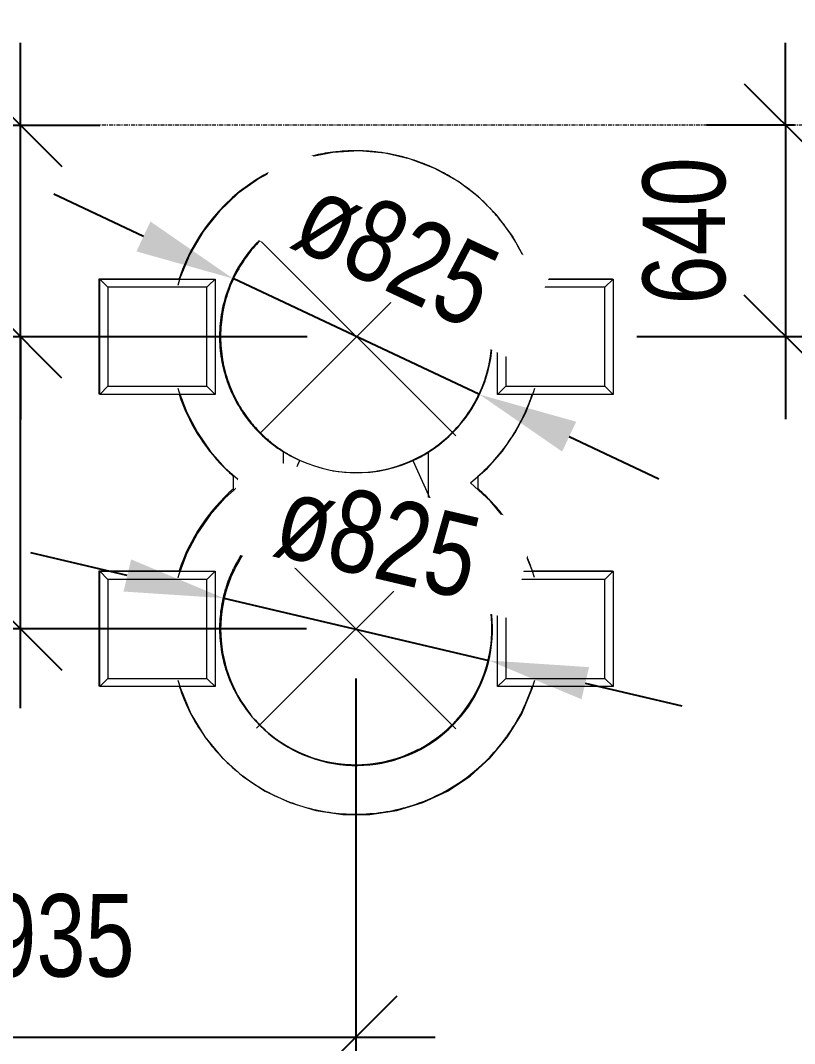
# Model space of a CAD drawing. Header units: millimetres. Extents: x -29259 to 87313, y -139821 to 46728.
# Drawn here: x 4543 to 6888, y -30818 to -27718 of the extents above; entities that cross this region are included whole.
import ezdxf

# ---------------------------------------------------------------- set-up
doc = ezdxf.new("R2010")
doc.units = ezdxf.units.MM
doc.linetypes.add('Grid Line', pattern=[22.225, 12.7, -3.175, 3.175, -3.175])
for name, color, linetype, lineweight in [('A-ANNO-DIMS', 211, 'Continuous', 9), ('A-DETL-THIN', 151, 'Continuous', 9), ('A-FLOR', 192, 'Continuous', 9), ('A-WALL', 113, 'Continuous', 18), ('S-FNDN', 32, 'Continuous', 9), ('S-GRID', 8, 'Continuous', 9)]:
    doc.layers.add(name, color=color, linetype=linetype, lineweight=lineweight)
doc.styles.add('Century Gothic_1', font='GOTHIC.TTF', dxfattribs={"width": 0.8, "height": 250})
doc.dimstyles.new('Diagonal_-_2_5mm_Century_Gothic__T', dxfattribs={"dimscale": 304.8, "dimtxt": 261.042067, "dimasz": 0.82021, "dimexe": 0.787402, "dimexo": 0.492126, "dimgap": 0.574147, "dimtad": 1, "dimdec": 0, "dimzin": 0, "dimdsep": 46, "dimtxsty": 'Century Gothic_1', "dimblk1": 'OBLIQUE', "dimblk2": 'OBLIQUE', "dimsah": 1, "dimcen": 0.09, "dimdle": 0.787402, "dimazin": 0, "dimtfac": 1, "dimtdec": 4, "dimtix": 1, "dimtmove": 0, "dimatfit": 3, "dimfxl": 1, "dimtvp": 1, "dimtfill": 1, "dimtolj": 1, "dimtzin": 0, "dimarcsym": 2})
doc.dimstyles.new('Diameter_-_2_5mm_Century_Gothic', dxfattribs={"dimscale": 304.8, "dimtxt": 261.042067, "dimasz": 0.984252, "dimexe": 0.787402, "dimexo": 0, "dimgap": 0.492126, "dimtad": 1, "dimjust": 3, "dimdec": 0, "dimzin": 0, "dimdsep": 46, "dimtxsty": 'Century Gothic_1', "dimsah": 1, "dimcen": 0.09, "dimdle": 0.787402, "dimazin": 0, "dimtfac": 1, "dimtdec": 4, "dimtix": 1, "dimtmove": 0, "dimatfit": 2, "dimfxl": 1, "dimtvp": 1, "dimtfill": 1, "dimtolj": 1, "dimtzin": 0, "dimarcsym": 2})

# ---------------------------------------------------------------- blocks, each defined once
blk = doc.blocks.new('Structural Foundations 11 - Structural Foundations 1-1227078-SECOND FLOOR PLAN')
at = {"layer": 'S-FNDN', "color": 47}
for p, q in [((10794, 614.9), (10900, 614.9)), ((10794, 614.9), (10814, 594.9)), ((10794, 264.9), (10794, 614.9)), ((10794, 264.9), (10813.8, 284.7)), ((10900.7, 264.9), (10794, 264.9))]:
    blk.add_line(p, q, dxfattribs=at)
at = {"layer": 'S-FNDN', "color": 250}
for p, q in [((10814, 594.9), (10819, 589.9)), ((11119, 589.9), (10819, 589.9)), ((10819, 589.9), (10819, 289.9)), ((10900, 614.9), (11144, 614.9)), ((11144, 614.9), (11119, 589.9)), ((11119, 289.9), (11119, 589.9)), ((11144, 614.9), (11144, 264.9)), ((10814, 284.9), (10819, 289.9)), ((10819, 289.9), (11119, 289.9)), ((11119, 289.9), (11144, 264.9)), ((11144, 264.9), (10900.7, 264.9))]:
    blk.add_line(p, q, dxfattribs=at)
blk = doc.blocks.new('Structural Foundations 12 - Structural Foundations 1-1227096-SECOND FLOOR PLAN')
at = {"layer": 'S-FNDN', "color": 250}
for p, q in [((10794, 614.9), (11037.7, 614.9)), ((10794, 614.9), (10819, 589.9)), ((10794, 264.9), (10794, 614.9)), ((11119, 589.9), (10819, 589.9)), ((10819, 589.9), (10819, 289.9)), ((11124, 594.9), (11119, 589.9)), ((11119, 289.9), (11119, 589.9)), ((10794, 264.9), (10819, 289.9)), ((10819, 289.9), (11119, 289.9)), ((11119, 289.9), (11124, 284.9)), ((11036.7, 264.9), (10794, 264.9))]:
    blk.add_line(p, q, dxfattribs=at)
at = {"layer": 'S-FNDN', "color": 47}
for p, q in [((11037.7, 614.9), (11144, 614.9)), ((11144, 614.9), (11124, 594.9)), ((11144, 614.9), (11144, 264.9)), ((11124, 284.9), (11144, 264.9)), ((11144, 264.9), (11036.7, 264.9))]:
    blk.add_line(p, q, dxfattribs=at)
blk = doc.blocks.new('Structural Foundations 10 - Structural Foundations 1-1227171-SECOND FLOOR PLAN')
at = {"layer": 'S-FNDN', "color": 47}
for p, q in [((10794, 614.9), (10900, 614.9)), ((10794, 614.9), (10814, 594.9)), ((10794, 264.9), (10794, 614.9)), ((10794, 264.9), (10814, 284.9)), ((10899.9, 264.9), (10794, 264.9))]:
    blk.add_line(p, q, dxfattribs=at)
at = {"layer": 'S-FNDN', "color": 250}
for p, q in [((10814, 594.9), (10819, 589.9)), ((11119, 589.9), (10819, 589.9)), ((10819, 589.9), (10819, 289.9)), ((10900, 614.9), (11144, 614.9)), ((11144, 614.9), (11119, 589.9)), ((11119, 289.9), (11119, 589.9)), ((11144, 614.9), (11144, 264.9)), ((10814, 284.9), (10819, 289.9)), ((10819, 289.9), (11119, 289.9)), ((11119, 289.9), (11144, 264.9)), ((11144, 264.9), (10899.9, 264.9))]:
    blk.add_line(p, q, dxfattribs=at)
blk = doc.blocks.new('Structural Foundations 13 - Structural Foundations 1-1227189-SECOND FLOOR PLAN')
at = {"layer": 'S-FNDN', "color": 250}
for p, q in [((10794, 614.9), (11036.6, 614.9)), ((10794, 614.9), (10819, 589.9)), ((10794, 264.9), (10794, 614.9)), ((11119, 589.9), (10819, 589.9)), ((10819, 589.9), (10819, 289.9)), ((11124, 594.9), (11119, 589.9)), ((11119, 289.9), (11119, 589.9)), ((10794, 264.9), (10819, 289.9)), ((10819, 289.9), (11119, 289.9)), ((11119, 289.9), (11124, 284.9)), ((11037.4, 264.9), (10794, 264.9))]:
    blk.add_line(p, q, dxfattribs=at)
at = {"layer": 'S-FNDN', "color": 47}
for p, q in [((11036.6, 614.9), (11144, 614.9)), ((11144, 614.9), (11124, 594.9)), ((11144, 614.9), (11144, 264.9)), ((11124, 284.9), (11144, 264.9)), ((11144, 264.9), (11037.4, 264.9))]:
    blk.add_line(p, q, dxfattribs=at)
blk = doc.blocks.new('Roaster Building_ST_RVT2022_detached_rvt-1-SECOND FLOOR PLAN')
at = {"layer": 'A-FLOR', "color": 250}
for centre, start, end in [((7935, 10359.9), 72.7598, 77.511), ((7935, 10359.9), 62.5205, 67.5189), ((7935, 10359.9), 52.5283, 57.5268), ((7935, 10359.9), 42.5362, 47.5346), ((7935, 10359.9), 32.5441, 37.5425), ((7935, 10359.9), 22.5668, 27.5504), ((7935, 10359.9), 12.5461, 17.516), ((7935, 10359.9), 2.5254, 7.4953), ((7935, 10359.9), 352.5047, 357.4746), ((7935, 10359.9), 342.484, 347.4539), ((7935, 10359.9), 331.5001, 337.4332), ((7935, 10359.9), 321.9259, 328.3889), ((7935, 10359.9), 310.0503, 319.1485), ((7935, 10359.9), 300.2522, 309.6225), ((7935, 10359.9), 260.3893, 299.6335), ((7935, 9474.9), 31.6111, 34.3346), ((7935, 9474.9), 22.5668, 28.4999), ((7935, 9474.9), 12.5461, 17.516), ((7935, 9474.9), 2.5254, 7.4953), ((7935, 9474.9), 352.5047, 357.4746), ((7935, 9474.9), 342.484, 347.4539), ((7935, 9474.9), 332.4496, 337.4332), ((7935, 9474.9), 322.4575, 327.4559), ((7935, 9474.9), 312.4654, 317.4638), ((7935, 9474.9), 232.5283, 237.5268), ((7935, 9474.9), 302.4732, 307.4717), ((7935, 9474.9), 242.5205, 247.5189), ((7935, 9474.9), 292.4811, 297.4795), ((7935, 9474.9), 252.5126, 257.511), ((7935, 9474.9), 262.5047, 267.5031), ((7935, 9474.9), 272.4969, 277.4953), ((7935, 9474.9), 282.489, 287.4874)]:
    blk.add_arc(centre, 412.5, start, end, dxfattribs=at)
at = {"layer": 'A-FLOR', "color": 47}
for centre, start, end in [((7935, 10359.9), 72.5126, 72.7598), ((7935, 10359.9), 299.6335, 300.2522), ((7935, 9474.9), 40.8515, 49.9072), ((7935, 9474.9), 34.3346, 38.0741)]:
    blk.add_arc(centre, 412.5, start, end, dxfattribs=at)
at = {"layer": 'A-WALL', "color": 250, "lineweight": 9}
for p, q in [((7157.5, 10534.9), (7400.4, 10534.9)), ((7157.5, 10184.9), (7157.5, 10534.9)), ((8470.2, 10534.9), (8712.5, 10534.9)), ((7160.5, 10184.9), (7157.5, 10184.9)), ((7565, 9898.6), (7565, 9936.2)), ((8305, 9935.9), (8305, 9898.6)), ((7715, 9873.3), (7715, 9842.8)), ((8155, 9841.2), (8155, 9880.6)), ((7157.5, 9649.9), (7400.4, 9649.9)), ((7157.5, 9299.9), (7157.5, 9649.9)), ((8470.2, 9649.9), (8712.5, 9649.9)), ((7160.5, 9299.9), (7157.5, 9299.9))]:
    blk.add_line(p, q, dxfattribs=at)
at = {"layer": 'A-WALL', "color": 47, "lineweight": 9}
for p, q in [((7715, 10011), (7715, 9873.3)), ((8155, 9880.6), (8155, 10010.5)), ((7715, 9842.8), (7715, 9823.8)), ((8155, 9823.8), (8155, 9841.2))]:
    blk.add_line(p, q, dxfattribs=at)
at = {"layer": 'A-WALL', "color": 250, "lineweight": 9}
for centre, radius, start, end in [((7935, 10359.9), 562.5, 98.6849, 104.6506), ((7935, 10359.9), 562.5, 90.9879, 96.1838), ((7935, 10359.9), 562.5, 83.1798, 87.6736), ((7935, 10359.9), 562.5, 75.287, 79.1147), ((7935, 10359.9), 562.5, 106.2267, 113.0783), ((7935, 10359.9), 562.5, 67.3262, 70.4998), ((7935, 10359.9), 562.5, 113.5332, 161.8738), ((7935, 10359.9), 562.5, 59.3087, 61.8181), ((7935, 10359.9), 562.5, 51.2424, 53.0539), ((7935, 10359.9), 412.5, 85.7478, 88.0532), ((7935, 10359.9), 412.5, 75.5097, 79.9746), ((7935, 10359.9), 412.5, 65.2763, 71.8118), ((7935, 10359.9), 412.5, 55.0556, 63.5184), ((7935, 10359.9), 562.5, 43.133, 44.1821), ((7935, 10359.9), 412.5, 25.1027, 55.0537), ((7935, 10359.9), 412.5, 334.8973, 25.1027), ((7935, 10359.9), 562.5, 198.1262, 224.8192), ((7935, 10359.9), 412.5, 302.231, 333.7626), ((7935, 10359.9), 412.5, 333.7626, 334.8973), ((7935, 10359.9), 562.5, 225.6186, 228.8694), ((7935, 9474.9), 562.5, 131.1306, 161.8738), ((7935, 9474.9), 562.5, 44.4696, 48.8694), ((7935, 9474.9), 562.5, 36.9638, 42.8431), ((7935, 9474.9), 562.5, 29.9484, 34.3532), ((7935, 9474.9), 412.5, 39.8642, 40.7993), ((7935, 9474.9), 562.5, 24.6142, 25.9577), ((7935, 9474.9), 412.5, 28.491, 32.0689), ((7935, 9474.9), 412.5, 16.3227, 23.5253), ((7935, 9474.9), 412.5, 5.3898, 14.1598), ((7935, 9474.9), 412.5, 334.8973, 4.7559), ((7935, 9474.9), 412.5, 189.9491, 190.8809), ((7935, 9474.9), 412.5, 199.2547, 201.7114), ((7935, 9474.9), 562.5, 198.1262, 215.4107), ((7935, 9474.9), 412.5, 208.5301, 212.5222), ((7935, 9474.9), 412.5, 245.3085, 334.8973), ((7935, 9474.9), 412.5, 217.7288, 223.3315), ((7935, 9474.9), 412.5, 226.9079, 234.097), ((7935, 9474.9), 412.5, 236.0925, 244.7971), ((7935, 9474.9), 562.5, 222.7744, 223.4934)]:
    blk.add_arc(centre, radius, start, end, dxfattribs=at)
at = {"layer": 'A-WALL', "color": 47, "lineweight": 9}
for centre, radius, start, end in [((7935, 10359.9), 562.5, 97.0821, 98.6849), ((7935, 10359.9), 562.5, 96.1838, 97.045), ((7935, 10359.9), 562.5, 89.0194, 90.9879), ((7935, 10359.9), 562.5, 87.6736, 88.9669), ((7935, 10359.9), 562.5, 80.9537, 83.1798), ((7935, 10359.9), 562.5, 79.1147, 80.887), ((7935, 10359.9), 562.5, 104.6506, 106.2267), ((7935, 10359.9), 562.5, 72.8854, 75.287), ((7935, 10359.9), 562.5, 70.4998, 72.8062), ((7935, 10359.9), 562.5, 113.1926, 113.5332), ((7935, 10359.9), 562.5, 64.8152, 67.3262), ((7935, 10359.9), 562.5, 61.8181, 64.7256), ((7935, 10359.9), 562.5, 53.0539, 59.3087), ((7935, 10359.9), 562.5, 48.7791, 51.2424), ((7935, 10359.9), 412.5, 88.0532, 105.9397), ((7935, 10359.9), 412.5, 79.9746, 85.7478), ((7935, 10359.9), 412.5, 71.8118, 75.5097), ((7935, 10359.9), 562.5, 44.1821, 48.6723), ((7935, 10359.9), 412.5, 115.9615, 125.8825), ((7935, 10359.9), 412.5, 105.9808, 115.923), ((7935, 10359.9), 412.5, 63.5184, 65.2763), ((7935, 10359.9), 562.5, 40.7153, 43.133), ((7935, 10359.9), 562.5, 35.1617, 40.6018), ((7935, 10359.9), 412.5, 125.9382, 135.6474), ((7935, 10359.9), 562.5, 32.6507, 34.9853), ((7935, 10359.9), 412.5, 135.9117, 145.7975), ((7935, 10359.9), 562.5, 24.5865, 32.5337), ((7935, 10359.9), 412.5, 145.9612, 154.8973), ((7935, 10359.9), 562.5, 18.1262, 24.4695), ((7935, 10359.9), 412.5, 155.9376, 165.8211), ((7935, 10359.9), 412.5, 154.8973, 155.8527), ((7935, 10359.9), 412.5, 165.9122, 175.7893), ((7935, 10359.9), 412.5, 175.9473, 185.8268), ((7935, 10359.9), 412.5, 185.9021, 195.7837), ((7935, 10359.9), 412.5, 195.9298, 205.1027), ((7935, 10359.9), 412.5, 205.1027, 205.6701), ((7935, 10359.9), 412.5, 205.8983, 206.2374), ((7935, 10359.9), 412.5, 206.2374, 215.7872), ((7935, 10359.9), 562.5, 335.914, 341.8738), ((7935, 10359.9), 412.5, 215.8246, 237.769), ((7935, 10359.9), 562.5, 328.9412, 335.8054), ((7935, 10359.9), 562.5, 315.1, 328.8265), ((7935, 10359.9), 562.5, 224.8192, 225.6186), ((7935, 10359.9), 562.5, 311.1306, 314.9847), ((7935, 9474.9), 562.5, 43.4682, 44.4696), ((7935, 9474.9), 562.5, 42.8431, 43.3899), ((7935, 9474.9), 412.5, 122.231, 136.3977), ((7935, 9474.9), 412.5, 50.8089, 57.769), ((7935, 9474.9), 562.5, 35.0505, 36.9638), ((7935, 9474.9), 562.5, 34.3532, 35.0155), ((7935, 9474.9), 412.5, 40.7993, 50.6941), ((7935, 9474.9), 412.5, 136.5465, 145.1458), ((7935, 9474.9), 412.5, 32.0689, 39.8642), ((7935, 9474.9), 562.5, 26.6867, 29.9484), ((7935, 9474.9), 412.5, 145.3055, 153.7626), ((7935, 9474.9), 562.5, 25.9577, 26.6462), ((7935, 9474.9), 562.5, 18.3254, 24.5834), ((7935, 9474.9), 412.5, 154.8973, 162.7035), ((7935, 9474.9), 412.5, 154.0537, 154.8973), ((7935, 9474.9), 412.5, 26.2374, 28.491), ((7935, 9474.9), 412.5, 25.1027, 26.2374), ((7935, 9474.9), 412.5, 23.5253, 25.1027), ((7935, 9474.9), 562.5, 18.1262, 18.2838), ((7935, 9474.9), 412.5, 162.8737, 171.5526), ((7935, 9474.9), 412.5, 14.1598, 16.3227), ((7935, 9474.9), 412.5, 171.5832, 180.327), ((7935, 9474.9), 412.5, 4.7559, 5.3898), ((7935, 9474.9), 412.5, 180.3412, 189.9491), ((7935, 9474.9), 412.5, 190.8809, 199.2547), ((7935, 9474.9), 412.5, 201.7114, 205.1027), ((7935, 9474.9), 412.5, 205.1027, 208.4144), ((7935, 9474.9), 562.5, 332.9288, 341.8738), ((7935, 9474.9), 412.5, 212.5222, 217.7288), ((7935, 9474.9), 562.5, 324.5553, 332.7908), ((7935, 9474.9), 412.5, 223.3315, 226.9079), ((7935, 9474.9), 562.5, 215.4107, 215.715), ((7935, 9474.9), 562.5, 215.736, 222.7744), ((7935, 9474.9), 562.5, 316.1802, 324.4094), ((7935, 9474.9), 412.5, 234.097, 236.0925), ((7935, 9474.9), 562.5, 223.5253, 224.1035), ((7935, 9474.9), 562.5, 224.1437, 232.4919), ((7935, 9474.9), 412.5, 244.7971, 245.3085), ((7935, 9474.9), 562.5, 291.1394, 316.0302), ((7935, 9474.9), 562.5, 232.5504, 249.1819), ((7935, 9474.9), 562.5, 249.2686, 257.5542), ((7935, 9474.9), 562.5, 282.8075, 291.0516), ((7935, 9474.9), 562.5, 257.6562, 265.9276), ((7935, 9474.9), 562.5, 266.0424, 274.2279), ((7935, 9474.9), 562.5, 274.3019, 282.6768)]:
    blk.add_arc(centre, radius, start, end, dxfattribs=at)
at = {"layer": 'S-FNDN', "color": 250, "lineweight": 9}
for name, p in [('Structural Foundations 13 - Structural Foundations 1-1227189-SECOND FLOOR PLAN', (-3634.5, 9919)), ('Structural Foundations 10 - Structural Foundations 1-1227171-SECOND FLOOR PLAN', (-2429.5, 9919)), ('Structural Foundations 12 - Structural Foundations 1-1227096-SECOND FLOOR PLAN', (-3634.5, 9034)), ('Structural Foundations 11 - Structural Foundations 1-1227078-SECOND FLOOR PLAN', (-2429.5, 9034))]:
    blk.add_blockref(name, p, dxfattribs=at)
blk = doc.blocks.new('Roaster Building_ST_RVT2022 _SST__rvt-1-SECOND FLOOR PLAN')
at = {"layer": 'A-FLOR', "lineweight": 5}
h = blk.add_hatch(color=10, dxfattribs=at)
h.paths.add_polyline_path([(6300, 0), (6301.5, 0), (6301.5, 400), (6300, 398.9), (6300, 32.9)])
h.paths.add_polyline_path([(5800, 400), (5801.5, 400), (5801.5, 4700), (5800, 4700), (5800, 519.6)])
h.paths.add_polyline_path([(11869.6, 4425), (11869.6, 4426), (11869.6, 4425)])
h.paths.add_polyline_path([(6300, 4700), (6301.5, 4700), (6301.5, 5300), (6300, 5299.3), (6300, 4700.1)])
h.paths.add_polyline_path([(14300, 5300), (14300, 5300), (14100, 5300)])
h.paths.add_polyline_path([(5801.5, 5300), (5801.5, 10699.9), (5800, 10699.9), (5800, 5300)])
h.paths.add_polyline_path([(14275, 6700), (14300, 6700), (14300, 6750), (14275, 6750)])
h.paths.add_polyline_path([(14300, 5550), (14300, 6655), (14275, 6655), (14275, 6700), (14225.2, 6700), (14225.2, 6684.2), (14174.2, 6684.2), (14174.2, 6700), (14125, 6700), (14125, 6750), (14100, 6750), (14100, 5550), (14125, 5550), (14125, 5600), (14174.2, 5600), (14174.2, 5615.9), (14225.2, 5615.9), (14225.2, 5600), (14275, 5600), (14275, 5550)])
h.paths.add_polyline_path([(14275, 6030), (14275, 6050), (14230, 6050), (14230, 6030), (14224, 6030), (14224, 6270), (14230, 6270), (14230, 6250), (14275, 6250), (14275, 6270), (14281, 6270), (14281, 6030)])
h.paths.add_polyline_path([(10812.3, 7162.1), (10812.4, 7162.5), (10812.3, 7164.9)])
h.paths.add_polyline_path([(7970.9, 9064), (7976.5, 9066), (7952.9, 9064)])
h.paths.add_polyline_path([(7917.1, 9064), (7888.2, 9065.9), (7899.1, 9064)])
h.paths.add_polyline_path([(7846.1, 9073.3), (7814, 9081.6), (7829.4, 9076.2), (7841.7, 9074.1)])
h.paths.add_polyline_path([(8023.9, 9073.3), (8043.1, 9076.9), (8058.6, 9082.6), (8035.5, 9076.4)])
h.paths.add_polyline_path([(8092.3, 9094.8), (8109.1, 9100.9), (8124.8, 9110), (8105.4, 9100.9)])
h.paths.add_polyline_path([(8155.8, 9127.9), (8171.3, 9136.8), (8185.3, 9148.5), (8168.5, 9136.8)])
h.paths.add_polyline_path([(8212.7, 9171.4), (8226.3, 9182.9), (8238.1, 9196.9), (8224.1, 9182.9)])
h.paths.add_polyline_path([(12702.6, 9223.2), (12704.1, 9223.2), (12704.1, 10663.9), (12702.6, 10662.9), (12702.6, 9279.3)])
h.paths.add_polyline_path([(8261.1, 9224.2), (8272.5, 9237.8), (8281.7, 9253.7), (8270.6, 9237.8)])
h.paths.add_polyline_path([(8299.7, 9284.6), (8308.5, 9299.9), (8314.8, 9317.1), (8306.8, 9299.9)])
h.paths.add_polyline_path([(8327.2, 9351.1), (8334.2, 9372.5), (8333.3, 9373.8), (8331.7, 9367.7)])
h.paths.add_polyline_path([(8342.8, 9421.2), (8345.9, 9439), (8345.9, 9456.8), (8343.8, 9432.3)])
h.paths.add_polyline_path([(8345.9, 9493), (8345.5, 9513.6), (8343.3, 9522.6), (8344.8, 9506)])
h.paths.add_polyline_path([(8336.5, 9564.2), (8332.6, 9582.1), (8333.3, 9576)])
h.paths.add_polyline_path([(8314.8, 9632.7), (8307.5, 9649.4), (8308.5, 9646.2)])
h.paths.add_polyline_path([(8285.6, 9690.6), (8283.9, 9693.5), (8276.5, 9703.6)])
h.paths.add_polyline_path([(7938.1, 9947.1), (8009.9, 9953.4), (8079.3, 9972), (8119.1, 9990.6), (8138.9, 10001.6), (8074.9, 9971.9), (8002.9, 9953.3), (7935, 9947.4), (7935.1, 9947.3)])
h.paths.add_polyline_path([(8142.7, 10003.7), (8155, 10011), (8153.1, 10011), (8144.3, 10004.8)])
h.paths.add_polyline_path([(8200.4, 10044.2), (8203.4, 10047), (8200.7, 10044.4)])
h.paths.add_polyline_path([(8258.9, 10106.1), (8276.5, 10128.5), (8285.6, 10144.2), (8259.2, 10106.4)])
h.paths.add_polyline_path([(8296.8, 10163.4), (8308.5, 10184.9), (8314.8, 10202.1), (8297.4, 10164.7)])
h.paths.add_polyline_path([(8327.2, 10236.1), (8333.3, 10252.7), (8333.3, 10258.8), (8331.7, 10252.6)])
h.paths.add_polyline_path([(8342.8, 10306.2), (8345.9, 10326.1), (8345.9, 10341.8), (8344.3, 10323.7)])
h.paths.add_polyline_path([(8345.9, 10378), (8345.6, 10397.9), (8342.8, 10413.3), (8345.6, 10381.7)])
h.paths.add_polyline_path([(8336.5, 10449.2), (8331.9, 10471), (8329.1, 10476.6), (8333.3, 10461)])
h.paths.add_polyline_path([(8314.8, 10517.7), (8305.6, 10540), (8303, 10543.1), (8308.5, 10531.2)])
h.paths.add_polyline_path([(8281.7, 10581.1), (8272.5, 10597), (8268.2, 10600.5), (8272.5, 10594.3)])
h.paths.add_polyline_path([(8238.1, 10637.9), (8226.3, 10651.9), (8220.8, 10655.3), (8226.3, 10649.7)])
h.paths.add_polyline_path([(8185.3, 10686.3), (8170.7, 10698.4), (8164.8, 10700.6), (8171.3, 10696.1)])
h.paths.add_polyline_path([(6300, 10699.9), (6301.5, 10699.9), (6301.5, 11299.9), (6300, 11299.9), (6300, 10700.1)])
h.paths.add_polyline_path([(8124.8, 10724.8), (8103.1, 10736), (8102, 10735.4), (8109.1, 10732.1)])
h.paths.add_polyline_path([(8056.9, 10752.7), (8034.2, 10759.2), (8043.1, 10756.4)])
h.paths.add_polyline_path([(300, 10799.9), (301.5, 10799.9), (301.5, 16099.9), (300, 16099.9), (300, 11225.9)])
h.paths.add_polyline_path([(13900, 12180), (13901.5, 12180), (13901.5, 13399.9), (13900, 13399.9), (13900, 12186.6)])
h.paths.add_polyline_path([(13900, 13764.9), (13901.5, 13764.9), (13901.5, 15799.9), (13900, 15799.9), (13900, 13783.3)])
h.paths.add_polyline_path([(13599.7, 16400), (13601.2, 16400.5), (13601.2, 16800), (13599.7, 16799.9), (13599.7, 16400)])
h.paths.add_polyline_path([(6301.5, 16699.9), (6301.5, 16999.9), (6300, 16999.9), (6300, 16699.9)])
h.paths.add_polyline_path([(5300, 16999.9), (5700, 16999.9), (5700, 17099.9), (600, 17099.9), (600, 16999.9), (5100, 16999.9)])
h = blk.add_hatch(color=10, dxfattribs=at)
h.paths.add_polyline_path([(12674.2, 889.1), (12674.2, 889.8), (12671.6, 889.1)])
h.paths.add_polyline_path([(12723.1, 889.5), (12749.4, 891.4), (12740.3, 891), (12733.3, 890.4)])
h.paths.add_polyline_path([(12793.1, 899.5), (12817.8, 905.6), (12811.6, 904.5), (12800.5, 901.5)])
h.paths.add_polyline_path([(12860.3, 921.4), (12881.9, 930.6), (12877.7, 929.4), (12870.4, 926)])
h.paths.add_polyline_path([(12922.8, 954.4), (12941.6, 966.3), (12941.6, 967.5), (12933.5, 961.9)])
h.paths.add_polyline_path([(12978.7, 997.6), (12996.6, 1014.3), (12994.4, 1013.2), (12985.5, 1004.4)])
h.paths.add_polyline_path([(13026.4, 1049.7), (13040.1, 1067.3), (13039.3, 1068.1), (13027.8, 1051.8)])
h.paths.add_polyline_path([(13064.7, 1109.7), (13074.2, 1126.9), (13076.5, 1135), (13070.7, 1122.7)])
h.paths.add_polyline_path([(13092.2, 1176.2), (13098.3, 1192.8), (13098.3, 1198.9), (13094.5, 1184.5)])
h.paths.add_polyline_path([(13107.8, 1246.3), (13110.9, 1266.2), (13110.9, 1281.9), (13108.1, 1249.6)])
h.paths.add_polyline_path([(13110.9, 1318.1), (13110.1, 1340.8), (13107.8, 1353.7), (13109.6, 1333.5)])
h.paths.add_polyline_path([(13101.5, 1389.3), (13097.9, 1408.4), (13094.5, 1415.5), (13098.7, 1399.8)])
h.paths.add_polyline_path([(13079.8, 1457.8), (13072.4, 1477), (13064.7, 1490.3), (13077.3, 1463.3)])
h.paths.add_polyline_path([(13046.7, 1521.2), (13034.5, 1540.5), (13034.5, 1538.7), (13046.1, 1522.1)])
h.paths.add_polyline_path([(13003.1, 1578), (12990.8, 1592), (12989.1, 1592), (13002.1, 1579.1)])
h.paths.add_polyline_path([(12950.3, 1626.4), (12935, 1638.3), (12936.3, 1636.2), (12944.7, 1630.3)])
h.paths.add_polyline_path([(12889.8, 1664.9), (12872.3, 1674), (12875.6, 1671.5), (12886.5, 1666.4)])
h.paths.add_polyline_path([(12823.6, 1692.3), (12806.5, 1697.7), (12811.6, 1695.5), (12823.5, 1692.3)])
h.paths.add_polyline_path([(12753.7, 1707.8), (12735.9, 1710), (12738.9, 1709.1), (12749.4, 1708.2)])
h.paths.add_polyline_path([(9194, 2195), (9212.3, 2196.5), (9175.7, 2196.5)])
h.paths.add_polyline_path([(9137.8, 2199.7), (9109.3, 2203.8), (9119, 2201.3)])
h.paths.add_polyline_path([(9250.2, 2199.7), (9269, 2201.3), (9276.2, 2204.1), (9251.2, 2199.9)])
h.paths.add_polyline_path([(9323.1, 2215.2), (9346.4, 2222), (9345.5, 2222.9), (9337.1, 2220)])
h.paths.add_polyline_path([(9064.9, 2215.2), (9039.7, 2222.9), (9049.8, 2219)])
h.paths.add_polyline_path([(9392.5, 2242.5), (9410.5, 2250.5), (9424.8, 2260), (9398.1, 2245.5)])
h.paths.add_polyline_path([(8995.5, 2242.5), (8963.2, 2260), (8977.5, 2250.5), (8992.8, 2243.7)])
h.paths.add_polyline_path([(9456.4, 2281), (9473.2, 2292.1), (9485.4, 2303.5), (9470.7, 2292.1)])
h.paths.add_polyline_path([(8931.6, 2281), (8902.6, 2303.5), (8914.8, 2292.1)])
h.paths.add_polyline_path([(8874.9, 2329.5), (8856.3, 2348.2), (8859.9, 2343.5)])
h.paths.add_polyline_path([(9513.1, 2329.5), (9531.7, 2348.2), (9530.3, 2348.2), (9526, 2343.5)])
h.paths.add_polyline_path([(8827.1, 2386.7), (8810.8, 2410.3), (8814.4, 2403.4), (8824, 2390.7)])
h.paths.add_polyline_path([(9560.9, 2386.7), (9576, 2407.9), (9574.3, 2407.2), (9563.6, 2390.7)])
h.paths.add_polyline_path([(9598.6, 2451), (9608.6, 2470), (9613.6, 2485.1), (9605.3, 2466.2)])
h.paths.add_polyline_path([(8789.4, 2451), (8774.4, 2485.1), (8781.4, 2466.2)])
h.paths.add_polyline_path([(9624.5, 2518), (9631.1, 2538.2), (9631.1, 2544.4), (9629.6, 2538.2)])
h.paths.add_polyline_path([(8763.5, 2518), (8754.1, 2555.2), (8756.9, 2538.2), (8762.8, 2520.3)])
h.paths.add_polyline_path([(8748.6, 2589.4), (8745.4, 2627.7), (8745.4, 2609.1)])
h.paths.add_polyline_path([(9639.4, 2589.4), (9642.6, 2609.1), (9642.6, 2627.7), (9641, 2609.1)])
h.paths.add_polyline_path([(9642.6, 2662.3), (9642.6, 2680.9), (9639.4, 2700.6), (9641.2, 2679.3)])
h.paths.add_polyline_path([(8745.4, 2662.3), (8748.6, 2700.6), (8745.4, 2680.9)])
h.paths.add_polyline_path([(8754.1, 2734.8), (8762.8, 2769.7), (8756.5, 2749.7)])
h.paths.add_polyline_path([(9633.9, 2734.8), (9631.1, 2751.8), (9624.5, 2772), (9631.1, 2745.6)])
h.paths.add_polyline_path([(9613.6, 2804.9), (9608.6, 2820), (9603, 2829.1), (9608.6, 2816.3)])
h.paths.add_polyline_path([(8774.4, 2804.9), (8789.4, 2839), (8779.4, 2820)])
h.paths.add_polyline_path([(9581, 2872.6), (9573.6, 2886.6), (9563.6, 2899.3), (9574.3, 2882.8)])
h.paths.add_polyline_path([(8807, 2872.6), (8824, 2899.3), (8814.4, 2886.6), (8810.8, 2879.7)])
h.paths.add_polyline_path([(8850.1, 2933.6), (8866.7, 2952.8), (8859.9, 2946.5), (8850.4, 2934)])
h.paths.add_polyline_path([(9537.9, 2933.6), (9528.1, 2946.5), (9520.2, 2952.8), (9535.3, 2936.5)])
h.paths.add_polyline_path([(8902.6, 2986.5), (8931.4, 3008.9), (8914.8, 2997.9)])
h.paths.add_polyline_path([(9485.4, 2986.5), (9473.2, 2997.9), (9464.9, 3002.4), (9473.2, 2996)])
h.paths.add_polyline_path([(8963.2, 3030), (8984.4, 3042.6), (8977.5, 3039.5)])
h.paths.add_polyline_path([(9424.8, 3030), (9407.6, 3040.8), (9404.9, 3040.8), (9410.5, 3037.7)])
h.paths.add_polyline_path([(9357.8, 3062.9), (9341.8, 3070), (9323.1, 3074.8), (9357.7, 3062.9)])
h.paths.add_polyline_path([(9030.2, 3062.9), (9064.9, 3074.8), (9046.2, 3070), (9035.8, 3065.4)])
h.paths.add_polyline_path([(9101.7, 3084.3), (9137.8, 3090.3), (9119, 3088.7), (9109.3, 3086.2)])
h.paths.add_polyline_path([(9286.3, 3084.3), (9269, 3088.7), (9259.6, 3088.7), (9278.7, 3085.5)])
h.paths.add_polyline_path([(9175.7, 3093.5), (9212.3, 3093.5), (9194, 3095)])
h.paths.add_polyline_path([(9919.5, 3176), (9924.6, 3176.5), (9924.6, 4425), (9919.5, 4424.5), (9919.5, 3177.5)])
h.paths.add_polyline_path([(7867.5, 3893.7), (7881.2, 3926.1), (7879.8, 3925), (7871.6, 3904.2)])
h.paths.add_polyline_path([(6849.3, 3961.6), (6838.7, 4008), (6840.6, 3993.8)])
h.paths.add_polyline_path([(7890.7, 3961.6), (7899.4, 3993.8), (7899.4, 3999.7), (7898.1, 3993.8)])
h.paths.add_polyline_path([(6834.6, 4038.6), (6831.2, 4084.3), (6831.2, 4064.4)])
h.paths.add_polyline_path([(7905.4, 4038.6), (7908.8, 4064.4), (7908.8, 4084.3), (7907.3, 4064.4)])
h.paths.add_polyline_path([(7908.8, 4115.7), (7908.8, 4135.6), (7905.4, 4161.4), (7907.4, 4134.1)])
h.paths.add_polyline_path([(6831.2, 4115.7), (6834.6, 4161.4), (6831.2, 4135.6)])
h.paths.add_polyline_path([(6838.7, 4192), (6849.3, 4238.4), (6840.6, 4206.2)])
h.paths.add_polyline_path([(7901.3, 4192), (7899.4, 4206.2), (7890.7, 4238.4), (7899.4, 4200.3)])
h.paths.add_polyline_path([(7883.2, 4266.3), (7880.9, 4275), (7880.9, 4272.3)])
h.paths.add_polyline_path([(7852.9, 4340.6), (7850, 4347.4), (7850, 4345.6)])
h.paths.add_polyline_path([(7812.3, 4409.1), (7803.8, 4420.8), (7811.8, 4409.7)])
h.paths.add_polyline_path([(7761.9, 4470.9), (7754.8, 4478.3), (7761.4, 4471.4)])
h.paths.add_polyline_path([(7703.1, 4524.6), (7697.3, 4529.2), (7702.6, 4525)])
h.paths.add_polyline_path([(7636.9, 4569.1), (7632.5, 4571.8), (7636.5, 4569.3)])
h.paths.add_polyline_path([(7565, 4603.4), (7556, 4606.5), (7564.6, 4603.5)])
h.paths.add_polyline_path([(7488.7, 4626.7), (7486.9, 4627.2), (7488.5, 4626.7)])
h.paths.add_polyline_path([(11869.6, 7162.1), (11912.3, 7162.2), (11911.9, 8162), (11909.6, 8162), (11909.5, 7164.9), (10812.4, 7164.9), (10812.4, 7162.1), (11762.3, 7162.1)])
h.paths.add_polyline_path([(8334.5, 9575.7), (8333.3, 9582.1), (8333.3, 9579.7)])
h.paths.add_polyline_path([(8312.4, 9639.2), (8305, 9657.3), (8303.7, 9657.3), (8308.5, 9647.3)])
h.paths.add_polyline_path([(8283.9, 9693.5), (8273.6, 9710), (8259.8, 9727.5), (8276.5, 9703.7)])
h.paths.add_polyline_path([(8246.7, 9744.4), (8240.9, 9750.9), (8244.4, 9746.6)])
h.paths.add_polyline_path([(8119.1, 9990.6), (8144.5, 10002.4), (8152.5, 10009.1), (8138.9, 10001.6)])
at = {"layer": 'A-FLOR', "color": 255, "lineweight": 18}
for centre, start, end in [((7935, 10359.9), 72.7598, 77.511), ((7935, 10359.9), 72.5126, 72.7598), ((7935, 10359.9), 62.5205, 67.5189), ((7935, 10359.9), 52.5283, 57.5268), ((7935, 10359.9), 42.5362, 47.5346), ((7935, 10359.9), 32.5441, 37.5425), ((7935, 10359.9), 22.5668, 27.5504), ((7935, 10359.9), 12.5461, 17.516), ((7935, 10359.9), 2.5254, 7.4953), ((7935, 10359.9), 352.5047, 357.4746), ((7935, 10359.9), 342.484, 347.4539), ((7935, 10359.9), 331.5001, 337.4332), ((7935, 10359.9), 321.9259, 328.3889), ((7935, 10359.9), 310.0503, 319.1485), ((7935, 10359.9), 300.2522, 309.6225), ((7935, 10359.9), 260.3893, 299.6335), ((7935, 10359.9), 299.6335, 300.2522), ((7935, 9474.9), 40.8515, 49.9072), ((7935, 9474.9), 34.3346, 38.0741), ((7935, 9474.9), 31.6111, 34.3346), ((7935, 9474.9), 22.5668, 28.4999), ((7935, 9474.9), 12.5461, 17.516), ((7935, 9474.9), 2.5254, 7.4953), ((7935, 9474.9), 352.5047, 357.4746), ((7935, 9474.9), 342.484, 347.4539), ((7935, 9474.9), 332.4496, 337.4332), ((7935, 9474.9), 322.4575, 327.4559), ((7935, 9474.9), 312.4654, 317.4638), ((7935, 9474.9), 232.5283, 237.5268), ((7935, 9474.9), 302.4732, 307.4717), ((7935, 9474.9), 242.5205, 247.5189), ((7935, 9474.9), 292.4811, 297.4795), ((7935, 9474.9), 252.5126, 257.511), ((7935, 9474.9), 262.5047, 267.5031), ((7935, 9474.9), 272.4969, 277.4953), ((7935, 9474.9), 282.489, 287.4874)]:
    blk.add_arc(centre, 412.5, start, end, dxfattribs=at)
blk = doc.blocks.new('_Oblique')
at = {"color": 0, "linetype": 'ByBlock', "lineweight": -2}
blk.add_line((-0.5, -0.5), (0.5, 0.5), dxfattribs=at)
blk = doc.blocks.new('*D410')
at = {"layer": 'A-ANNO-DIMS', "color": 0, "lineweight": -2, "transparency": 16777216}
for p, q in [((6860.7, -28036), (6860.7, -27786)), ((6887.4, -28036), (6620.7, -28036)), ((6860.7, -28036), (6860.7, -28676.3)), ((6410.4, -28676.3), (7100.7, -28676.3)), ((6860.7, -28676.3), (6860.7, -28926.3))]:
    blk.add_line(p, q, dxfattribs=at)
at = {"layer": 'Defpoints', "color": 0, "transparency": 16777216}
for p in [(7037.4, -28036), (6260.4, -28676.3), (6860.7, -28676.3)]:
    blk.add_point(p, dxfattribs=at)
at = {"layer": 'A-ANNO-DIMS', "color": 0, "lineweight": -2, "transparency": 16777216, "xscale": 250, "yscale": 250, "zscale": 250}
for p, rotation in [((6860.7, -28036), 270), ((6860.7, -28676.3), 90)]:
    blk.add_blockref('_Oblique', p, dxfattribs=dict(at, rotation=rotation))
at = {"layer": 'A-ANNO-DIMS', "color": 0, "transparency": 16777216, "insert": (6554.4, -28356.2), "char_height": 250, "width": 551.918, "attachment_point": 5, "rotation": 90, "style": 'Century Gothic_1', "bg_fill": 3, "box_fill_scale": 1.1, "bg_fill_color": 256, "bg_fill_true_color": 13158600, "bg_fill_transparency": 0}
blk.add_mtext('\\A1;640', dxfattribs=at)
blk = doc.blocks.new('*D430')
at = {"layer": 'A-ANNO-DIMS', "color": 0, "lineweight": -2, "transparency": 16777216}
for p, q in [((4543.7, -29802.2), (4543.7, -28437.2)), ((5411.7, -28677.2), (4303.7, -28677.2)), ((5409.3, -29562.2), (4303.7, -29562.2))]:
    blk.add_line(p, q, dxfattribs=at)
at = {"layer": 'Defpoints', "color": 0, "transparency": 16777216}
for p in [(4543.7, -28677.2), (5561.7, -28677.2), (5559.3, -29562.2)]:
    blk.add_point(p, dxfattribs=at)
at = {"layer": 'A-ANNO-DIMS', "color": 0, "lineweight": -2, "transparency": 16777216, "xscale": 250, "yscale": 250, "zscale": 250}
for p, rotation in [((4543.7, -28677.2), 90), ((4543.7, -29562.2), 270)]:
    blk.add_blockref('_Oblique', p, dxfattribs=dict(at, rotation=rotation))
at = {"layer": 'A-ANNO-DIMS', "color": 0, "transparency": 16777216, "insert": (4237.4, -29119.7), "char_height": 250, "width": 551.918, "attachment_point": 5, "rotation": 90, "style": 'Century Gothic_1', "bg_fill": 3, "box_fill_scale": 1.1, "bg_fill_color": 256, "bg_fill_true_color": 13158600, "bg_fill_transparency": 0}
blk.add_mtext('\\A1;885', dxfattribs=at)
blk = doc.blocks.new('*D431')
at = {"layer": 'A-ANNO-DIMS', "color": 0, "lineweight": -2, "transparency": 16777216}
for p, q in [((4543.7, -28036), (4543.7, -27786)), ((4516.9, -28036), (4783.7, -28036)), ((4543.7, -28677.2), (4543.7, -28036)), ((5411.7, -28677.2), (4303.7, -28677.2)), ((4543.7, -28677.2), (4543.7, -28927.2))]:
    blk.add_line(p, q, dxfattribs=at)
at = {"layer": 'Defpoints', "color": 0, "transparency": 16777216}
for p in [(4366.9, -28036), (4543.7, -28036), (5561.7, -28677.2)]:
    blk.add_point(p, dxfattribs=at)
at = {"layer": 'A-ANNO-DIMS', "color": 0, "lineweight": -2, "transparency": 16777216, "xscale": 250, "yscale": 250, "zscale": 250}
for p, rotation in [((4543.7, -28036), 270), ((4543.7, -28677.2), 90)]:
    blk.add_blockref('_Oblique', p, dxfattribs=dict(at, rotation=rotation))
at = {"layer": 'A-ANNO-DIMS', "color": 0, "transparency": 16777216, "insert": (4237.4, -28356.6), "char_height": 250, "width": 551.918, "attachment_point": 5, "rotation": 90, "style": 'Century Gothic_1', "bg_fill": 3, "box_fill_scale": 1.1, "bg_fill_color": 256, "bg_fill_true_color": 13158600, "bg_fill_transparency": 0}
blk.add_mtext('\\A1;641', dxfattribs=at)
blk = doc.blocks.new('*D432')
at = {"layer": 'A-ANNO-DIMS', "color": 0, "lineweight": -2, "transparency": 16777216}
for p, q in [((5559.3, -29712.2), (5559.3, -31038.9)), ((3623.8, -30772.1), (3623.8, -31038.9)), ((3383.8, -30798.9), (5799.3, -30798.9))]:
    blk.add_line(p, q, dxfattribs=at)
at = {"layer": 'Defpoints', "color": 0, "transparency": 16777216}
for p in [(5559.3, -29562.2), (3623.8, -30622.1), (5559.3, -30798.9)]:
    blk.add_point(p, dxfattribs=at)
at = {"layer": 'A-ANNO-DIMS', "color": 0, "lineweight": -2, "transparency": 16777216, "xscale": 250, "yscale": 250, "zscale": 250, "rotation": 180}
blk.add_blockref('_Oblique', (3623.8, -30798.9), dxfattribs=at)
at = {"layer": 'A-ANNO-DIMS', "color": 0, "lineweight": -2, "transparency": 16777216, "xscale": 250, "yscale": 250, "zscale": 250}
blk.add_blockref('_Oblique', (5559.3, -30798.9), dxfattribs=at)
at = {"layer": 'A-ANNO-DIMS', "color": 0, "transparency": 16777216, "insert": (4591.6, -30492.6), "char_height": 250, "width": 735.89, "attachment_point": 5, "style": 'Century Gothic_1', "bg_fill": 3, "box_fill_scale": 1.1, "bg_fill_color": 256, "bg_fill_true_color": 13158600, "bg_fill_transparency": 0}
blk.add_mtext('\\A1;1935', dxfattribs=at)
blk = doc.blocks.new('*D433')
at = {"layer": 'A-ANNO-DIMS', "color": 0, "lineweight": -2, "transparency": 16777216}
for p, q in [((4915.9, -28373), (4644.4, -28245.3)), ((5933.7, -28851.9), (5187.3, -28500.7)), ((6205.2, -28979.6), (6476.6, -29107.3))]:
    blk.add_line(p, q, dxfattribs=at)
at = {"layer": 'A-ANNO-DIMS', "color": 0, "transparency": 16777216}
for points in [[(4937.1, -28327.8), (4894.6, -28418.3), (5187.3, -28500.7)], [(6226.5, -28934.3), (6183.9, -29024.8), (5933.7, -28851.9)]]:
    blk.add_solid(points, dxfattribs=at)
at = {"layer": 'Defpoints', "color": 0, "transparency": 16777216}
for p in [(5187.3, -28500.7), (5933.7, -28851.9)]:
    blk.add_point(p, dxfattribs=at)
at = {"layer": 'A-ANNO-DIMS', "color": 0, "transparency": 16777216, "insert": (5681.9, -28418.2), "char_height": 250, "width": 855.224, "attachment_point": 5, "rotation": 334.8058, "style": 'Century Gothic_1', "bg_fill": 3, "box_fill_scale": 1.1, "bg_fill_color": 256, "bg_fill_true_color": 13158600, "bg_fill_transparency": 0}
blk.add_mtext('\\A1;ø825', dxfattribs=at)
blk = doc.blocks.new('*D434')
at = {"layer": 'A-ANNO-DIMS', "color": 0, "lineweight": -2, "transparency": 16777216}
for p, q in [((4867, -29400.2), (4575, -29331.5)), ((5159, -29468.9), (5962, -29657.9)), ((6254, -29726.6), (6546, -29795.3))]:
    blk.add_line(p, q, dxfattribs=at)
at = {"layer": 'A-ANNO-DIMS', "color": 0, "transparency": 16777216}
for points in [[(4878.5, -29351.5), (4855.6, -29448.9), (5159, -29468.9)], [(6265.5, -29677.9), (6242.6, -29775.3), (5962, -29657.9)]]:
    blk.add_solid(points, dxfattribs=at)
at = {"layer": 'Defpoints', "color": 0, "transparency": 16777216}
blk.add_point((5962, -29657.9), dxfattribs=at)
at = {"layer": 'A-ANNO-DIMS', "color": 0, "transparency": 16777216, "insert": (5625.8, -29285.8), "char_height": 250, "width": 855.224, "attachment_point": 5, "rotation": 346.7572, "style": 'Century Gothic_1', "bg_fill": 3, "box_fill_scale": 1.1, "bg_fill_color": 256, "bg_fill_true_color": 13158600, "bg_fill_transparency": 0}
blk.add_mtext('\\A1;ø825', dxfattribs=at)
at = {"layer": 'Defpoints', "color": 0, "transparency": 16777216}
blk.add_point((5159, -29468.9), dxfattribs=at)

msp = doc.modelspace()

# ---------------------------------------------------------------- linework, layer by layer
at = {"layer": 'A-DETL-THIN'}
for p, q in [((5257.3, -28372.7), (5861.8, -28977.3)), ((5853.2, -28385.7), (5269.8, -28969.1)), ((5258.7, -29862.8), (5851, -29270.6)), ((5268.9, -29271.8), (5861.6, -29864.5))]:
    msp.add_line(p, q, dxfattribs=at)
at = {"layer": 'A-FLOR'}
for centre, start, end in [((5561.9, -28676.3), 101.1212, 102.5859), ((5561.9, -28676.3), 98.4095, 98.8717), ((5561.9, -28676.3), 93.1272, 98.4095), ((5561.9, -28676.3), 91.9743, 93.1272), ((5561.9, -28676.3), 83.6852, 88.0257), ((5561.9, -28676.3), 82.8487, 83.6852), ((5561.9, -28676.3), 112.0761, 118.968), ((5561.9, -28676.3), 110.3146, 112.0761), ((5561.9, -28676.3), 108.6968, 109.6814), ((5561.9, -28676.3), 102.5859, 108.6968), ((5561.9, -28676.3), 74.2442, 77.1692), ((5561.9, -28676.3), 73.7181, 74.2442), ((5561.9, -28676.3), 64.7883, 66.3285), ((5561.9, -28676.3), 121.6111, 129.2138), ((5561.9, -28676.3), 118.968, 121.6111), ((5561.9, -28676.3), 64.5563, 64.7883), ((5561.9, -28676.3), 129.2138, 131.2028), ((5561.9, -28676.3), 131.2028, 139.4256), ((5561.9, -28676.3), 140.8612, 149.5959), ((5561.9, -28676.3), 139.4256, 140.8612), ((5561.9, -28676.3), 150.5938, 159.718), ((5561.9, -28676.3), 149.5959, 150.5938), ((5561.9, -28676.3), 160.4062, 169.7868), ((5561.9, -28676.3), 159.718, 160.4062), ((5561.9, -28676.3), 170.3011, 179.7984), ((5561.9, -28676.3), 169.7868, 170.3011), ((5561.9, -28676.3), 179.7984, 180), ((5561.9, -28676.3), 180, 180.2791), ((5561.9, -28676.3), 180.2791, 189.7509), ((5561.9, -28676.3), 189.7509, 190.3382), ((5561.9, -28676.3), 190.3382, 199.6439), ((5561.9, -28676.3), 199.6439, 200.4739), ((5561.9, -28676.3), 200.4739, 209.479), ((5561.9, -28676.3), 209.479, 210.68), ((5561.9, -28676.3), 210.68, 219.2593), ((5561.9, -28676.3), 219.2593, 220.9479), ((5561.9, -28676.3), 220.9479, 228.9899), ((5561.9, -28676.3), 228.9899, 230), ((5561.9, -28676.3), 230, 231.2677), ((5561.9, -28676.3), 231.2677, 238.6771), ((5561.9, -28676.3), 238.6771, 240), ((5561.9, -28676.3), 240, 241.6281), ((5561.9, -28676.3), 241.6281, 296.1251), ((5561.9, -28676.3), 296.1251, 300), ((5561.9, -28676.3), 300, 301.6817), ((5562.1, -29563.4), 61.2859, 139.9924), ((5562.1, -29563.4), 51.461, 61.2859), ((5562.1, -29563.4), 50.4417, 51.2483), ((5562.1, -29563.4), 42.0733, 46.1066), ((5562.1, -29563.4), 140.0101, 180), ((5562.1, -29563.4), 34.2317, 35.311), ((5562.1, -29563.4), 180, 218.9939), ((5562.1, -29563.4), 221.0384, 227.8982), ((5562.1, -29563.4), 232.1555, 236.7847), ((5562.1, -29563.4), 243.2767, 245.6869), ((5562.1, -29563.4), 254.3679, 254.6378)]:
    msp.add_arc(centre, 412.5, start, end, dxfattribs=at)
at = {"layer": 'A-WALL', "lineweight": 9}
for p, q in [((6101.4, -28522), (6099.5, -28515.6)), ((5327.2, -29188.1), (5389.4, -29051.6)), ((5731.6, -29051.6), (5793.8, -29188.1))]:
    msp.add_line(p, q, dxfattribs=at)
at = {"layer": 'A-WALL', "lineweight": 9, "flags": 128}
for points in [[(6099.5, -28515.6), (6071.6, -28441.6), (6033.7, -28372.2), (5986.3, -28308.9), (5930.6, -28252.8), (5867.6, -28205.1), (5798.5, -28166.7), (5724.7, -28138.4), (5647.6, -28120.7), (5568.8, -28113.9), (5489.9, -28118.3), (5412.4, -28133.7), (5337.8, -28159.9), (5267.5, -28196.2), (5203.1, -28242), (5145.8, -28296.4), (5096.6, -28358.3), (5056.6, -28426.5), (5026.5, -28499.7), (5019.8, -28521.7)], [(5020.1, -28832.2), (5023.3, -28842.7), (5047.4, -28906.7), (5079.2, -28967.2), (5118, -29023.5), (5163.4, -29074.6), (5214.6, -29119.8)], [(5906.4, -29119.9), (5957.6, -29074.6), (6003, -29023.5), (6041.9, -28967.3), (6073.6, -28906.7), (6097.8, -28842.7), (6100.9, -28832.2)], [(5214.7, -29119.8), (5163.4, -29165.1), (5118, -29216.2), (5079.2, -29272.5), (5047.4, -29333), (5023.3, -29397), (5020.3, -29406.9)], [(6100.7, -29406.7), (6093.6, -29384), (6061.8, -29308.4), (6019.4, -29238.2), (5967.2, -29174.9), (5906.4, -29119.9)], [(5361.3, -29202.3), (5344.1, -29195.4), (5327.1, -29188)], [(5793.9, -29188.1), (5777, -29195.5), (5759.8, -29202.3)], [(5019.6, -29717.5), (5027.6, -29743.1), (5059.5, -29819), (5102.2, -29889.4), (5154.7, -29952.8), (5215.9, -30007.9), (5284.5, -30053.5), (5359, -30088.5), (5437.9, -30112.3), (5519.3, -30124.3), (5601.7, -30124.3), (5683.1, -30112.3), (5762, -30088.5), (5836.5, -30053.5), (5905.1, -30007.9), (5966.3, -29952.9), (6018.8, -29889.4), (6061.5, -29819), (6093.5, -29743.2), (6101.4, -29717.5)]]:
    msp.add_lwpolyline(points, dxfattribs=at)
at = {"layer": 'A-WALL', "lineweight": 9}
for centre, radius, start, end in [((5560.5, -28676.3), 412.4, 16.6052, 245.4943), ((5560.5, -28676.3), 412.4, 98.222, 102.384), ((5560.5, -28676.3), 412.4, 88.2872, 92.9201), ((5560.5, -28676.3), 412.4, 80.2134, 83.4788), ((5560.5, -28676.3), 412.4, 108.5176, 111.8852), ((5560.5, -28676.3), 412.4, 72.0482, 74.0447), ((5560.5, -28676.3), 412.4, 118.8028, 121.4368), ((5560.5, -28676.3), 412.4, 63.7453, 64.6014), ((5560.5, -28676.3), 412.4, 129.068, 131.0501), ((5560.5, -28676.3), 412.4, 139.3039, 140.7344), ((5560.5, -28676.3), 412.4, 149.5022, 150.4967), ((5560.5, -28676.3), 412.4, 159.6555, 160.3412), ((5560.5, -28676.3), 412.5, 294.5132, 16.6052), ((5560.5, -28676.3), 412.4, 169.7576, 170.2701), ((5560.5, -28676.3), 412.4, 179.8037, 180.2828), ((5560.5, -28676.3), 412.4, 189.7908, 190.376), ((5560.5, -28676.3), 412.4, 199.7176, 200.5447), ((5560.5, -28676.3), 412.4, 209.5844, 210.7811), ((5560.5, -28676.3), 412.4, 219.3936, 221.0762), ((5560.5, -28676.3), 412.4, 229.1493, 231.4189), ((5560.5, -28676.3), 412.4, 238.8572, 241.7974), ((5560.5, -28676.3), 412.5, 296.3185, 302.0302), ((5560.6, -29563.4), 412.5, 118.8963, 180), ((5560.5, -29563.4), 412.4, 180, 61.1046), ((5560.5, -29563.4), 412.4, 41.2065, 61.1046), ((5560.5, -29563.4), 412.4, 32.4823, 40.2684), ((5560.5, -29563.4), 412.4, 23.934, 28.8887), ((5560.5, -29563.4), 412.4, 14.5481, 16.7033), ((5560.5, -29563.4), 412.4, 5.1122, 5.7438)]:
    msp.add_arc(centre, radius, start, end, dxfattribs=at)
at = {"layer": 'S-GRID', "linetype": 'Grid Line'}
msp.add_line((18070.4, -28036), (-10557.4, -28036), dxfattribs=at)

# ---------------------------------------------------------------- block references
at = {"lineweight": 5}
for name in ['Roaster Building_ST_RVT2022_detached_rvt-1-SECOND FLOOR PLAN', 'Roaster Building_ST_RVT2022 _SST__rvt-1-SECOND FLOOR PLAN']:
    msp.add_blockref(name, (-2376.2, -39035.9), dxfattribs=at)

# ---------------------------------------------------------------- next in the draw order: dimensions: what is measured, and where the dimension line sits
at = {"layer": 'A-ANNO-DIMS'}
for base, p1, p2, override, picture, middle in [((6860.7, -28676.3), (7037.4, -28036), (6260.4, -28676.3), {"dimpost": '<>', "dimfxl": 1006.876564}, '*D410', (6554.4, -28356.2)), ((4543.7, -28677.2), (5559.3, -29562.2), (5561.7, -28677.2), {"dimpost": '<>', "dimfxl": 885.073416}, '*D430', (4237.4, -29119.7))]:
    dim = msp.add_linear_dim(base=base, p1=p1, p2=p2, angle=90, dimstyle='Diagonal_-_2_5mm_Century_Gothic__T', override=override, dxfattribs=at)
    dim.commit()
    dim.dimension.update_dxf_attribs({"geometry": picture, "text_midpoint": middle})

# ---------------------------------------------------------------- next in the draw order: dimensions: what is measured, and where the dimension line sits
dim = msp.add_linear_dim(base=(4543.7, -28036), p1=(5561.7, -28677.2), p2=(4366.9, -28036), angle=90, dimstyle='Diagonal_-_2_5mm_Century_Gothic__T', override={"dimpost": '<>', "dimfxl": 1356.00214}, dxfattribs=at)
dim.commit()
dim.dimension.update_dxf_attribs({"geometry": '*D431', "text_midpoint": (4237.4, -28356.6)})
dim = msp.add_linear_dim(base=(5559.337, -30798.8978), p1=(3623.8489, -30622.1211), p2=(5559.337, -29562.2264), dimstyle='Diagonal_-_2_5mm_Century_Gothic__T', override={"dimpost": '<>', "dimfxl": 2206.692311}, dxfattribs=at)
dim.commit()
dim.dimension.update_dxf_attribs({"geometry": '*D432', "text_midpoint": (4591.593, -30492.6096)})

# ---------------------------------------------------------------- next in the draw order: dimensions: what is measured, and where the dimension line sits
dim = msp.add_diameter_dim_2p(p1=(5933.7, -28851.9), p2=(5187.3, -28500.7), dimstyle='Diameter_-_2_5mm_Century_Gothic', override={"dimpost": 'ø<>'}, dxfattribs=at)
dim.commit()
dim.dimension.update_dxf_attribs({"geometry": '*D433', "text_midpoint": (5681.9, -28418.2)})

# ---------------------------------------------------------------- next in the draw order: dimensions: what is measured, and where the dimension line sits
dim = msp.add_diameter_dim_2p(p1=(5159, -29468.9), p2=(5962, -29657.9), dimstyle='Diameter_-_2_5mm_Century_Gothic', override={"dimpost": 'ø<>'}, dxfattribs=at)
dim.commit()
dim.dimension.update_dxf_attribs({"geometry": '*D434', "text_midpoint": (5625.8, -29285.8)})

doc.saveas('drawing.dxf')
